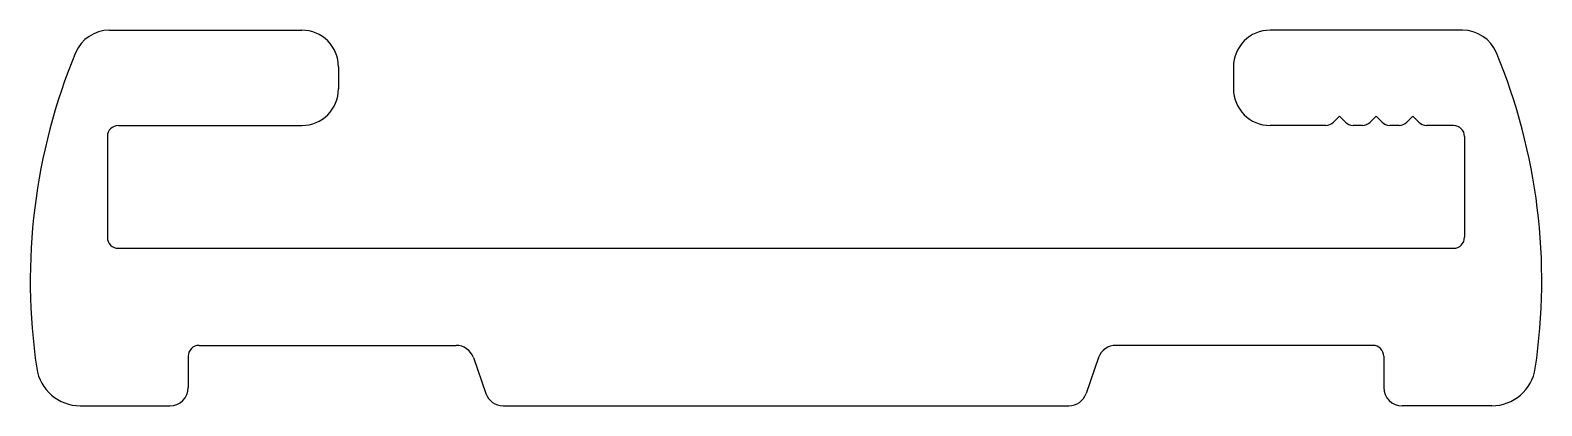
# Model space of a CAD drawing. Extents: x 1283.8 to 1325, y 1806.1 to 1816.4.
import ezdxf

# ---------------------------------------------------------------- set-up
doc = ezdxf.new("R2010")
doc.units = 0
doc.layers.get('0').update_dxf_attribs({"linetype": 'CONTINUOUS'})

msp = doc.modelspace()

# ---------------------------------------------------------------- linework, layer by layer
at = {"linetype": 'CONTINUOUS'}
for p, q in [((1285.947, 1816.377), (1291.193, 1816.377)), ((1322.839, 1816.377), (1317.593, 1816.377)), ((1292.193, 1815.377), (1292.193, 1814.777)), ((1316.593, 1815.377), (1316.593, 1814.777)), ((1286.193, 1813.777), (1291.193, 1813.777)), ((1319.108, 1813.777), (1317.593, 1813.777)), ((1319.482, 1814.027), (1319.32, 1813.865)), ((1319.482, 1814.027), (1319.644, 1813.865)), ((1320.108, 1813.777), (1319.856, 1813.777)), ((1320.482, 1814.027), (1320.32, 1813.865)), ((1320.482, 1814.027), (1320.644, 1813.865)), ((1321.108, 1813.777), (1320.856, 1813.777)), ((1321.482, 1814.027), (1321.32, 1813.865)), ((1321.482, 1814.027), (1321.644, 1813.865)), ((1322.593, 1813.777), (1321.856, 1813.777)), ((1285.893, 1813.477), (1285.893, 1810.727)), ((1322.893, 1813.477), (1322.893, 1810.727)), ((1286.193, 1810.427), (1322.593, 1810.427)), ((1288.393, 1807.777), (1295.397, 1807.777)), ((1320.393, 1807.777), (1313.389, 1807.777)), ((1288.093, 1807.477), (1288.093, 1806.627)), ((1295.869, 1807.441), (1296.21, 1806.462)), ((1312.917, 1807.441), (1312.576, 1806.462)), ((1320.693, 1807.477), (1320.693, 1806.627)), ((1285.151, 1806.127), (1287.593, 1806.127)), ((1296.683, 1806.127), (1312.104, 1806.127)), ((1323.635, 1806.127), (1321.193, 1806.127))]:
    msp.add_line(p, q, dxfattribs=at)
for centre, radius, start, end in [((1285.947, 1815.377), 1, 90, 157.5329), ((1291.193, 1815.377), 1, 0, 90), ((1317.593, 1815.377), 1, 90, 180), ((1322.839, 1815.377), 1, 22.4671, 90), ((1300.061, 1809.54), 16.273, 157.5329, 188.4441), ((1308.726, 1809.54), 16.273, 351.5559, 22.4671), ((1291.193, 1814.777), 1, 270, 0), ((1317.593, 1814.777), 1, 180, 270), ((1286.193, 1813.477), 0.3, 90, 180), ((1319.108, 1814.077), 0.3, 270, 315), ((1319.856, 1814.077), 0.3, 225, 270), ((1320.108, 1814.077), 0.3, 270, 315), ((1320.856, 1814.077), 0.3, 225, 270), ((1321.108, 1814.077), 0.3, 270, 315), ((1321.856, 1814.077), 0.3, 225, 270), ((1322.593, 1813.477), 0.3, 0, 90), ((1286.193, 1810.727), 0.3, 180, 270), ((1322.593, 1810.727), 0.3, 270, 360), ((1288.393, 1807.477), 0.3, 90, 180), ((1295.397, 1807.277), 0.5, 19.2063, 90), ((1313.389, 1807.277), 0.5, 90, 160.7937), ((1320.393, 1807.477), 0.3, 0, 90), ((1285.151, 1807.327), 1.2, 188.4441, 270), ((1323.635, 1807.327), 1.2, 270, 351.5559), ((1287.593, 1806.627), 0.5, 270, 0), ((1296.683, 1806.627), 0.5, 199.2063, 270), ((1312.104, 1806.627), 0.5, 270, 340.7937), ((1321.193, 1806.627), 0.5, 180, 270)]:
    msp.add_arc(centre, radius, start, end, dxfattribs=at)

doc.saveas('drawing.dxf')
